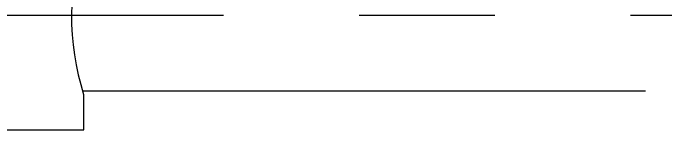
# Model space of a CAD drawing. Header units: millimetres. Extents: x 14183 to 14777, y -4239 to -3399.
# Drawn here: x 14664.48 to 14675.17, y -3732.52 to -3730.62 of the extents above; entities that cross this region are included whole.
import ezdxf

# ---------------------------------------------------------------- set-up
doc = ezdxf.new("R2010")
doc.units = ezdxf.units.MM
doc.header["$LTSCALE"] = 0.1
doc.linetypes.add('CENTER2', pattern=[28.575, 19.05, -3.175, 3.175, -3.175])
doc.linetypes.add('HIDDENX2', pattern=[19.05, 12.7, -6.35])
doc.layers.get('0').update_dxf_attribs({"lineweight": 15})
doc.layers.add('HIDDEN', color=8, linetype='HIDDENX2')

msp = doc.modelspace()

# ---------------------------------------------------------------- linework, layer by layer
at = {"linetype": 'Continuous', "lineweight": 25}
for p, q in [((14665.617, -3731.887), (14674.839, -3731.887)), ((14665.639, -3732.524), (14665.639, -3731.944)), ((14657.189, -3732.524), (14665.639, -3732.524))]:
    msp.add_line(p, q, dxfattribs=at)
msp.add_arc((14669.753, -3730.649), 4.318, 162.3088, 197.4498, dxfattribs=at)
at = {"layer": 'HIDDEN', "color": 1, "linetype": 'CENTER2', "ltscale": 7}
msp.add_line((14654.592, -3730.649), (14693.577, -3730.649), dxfattribs=at)

doc.saveas('drawing.dxf')
